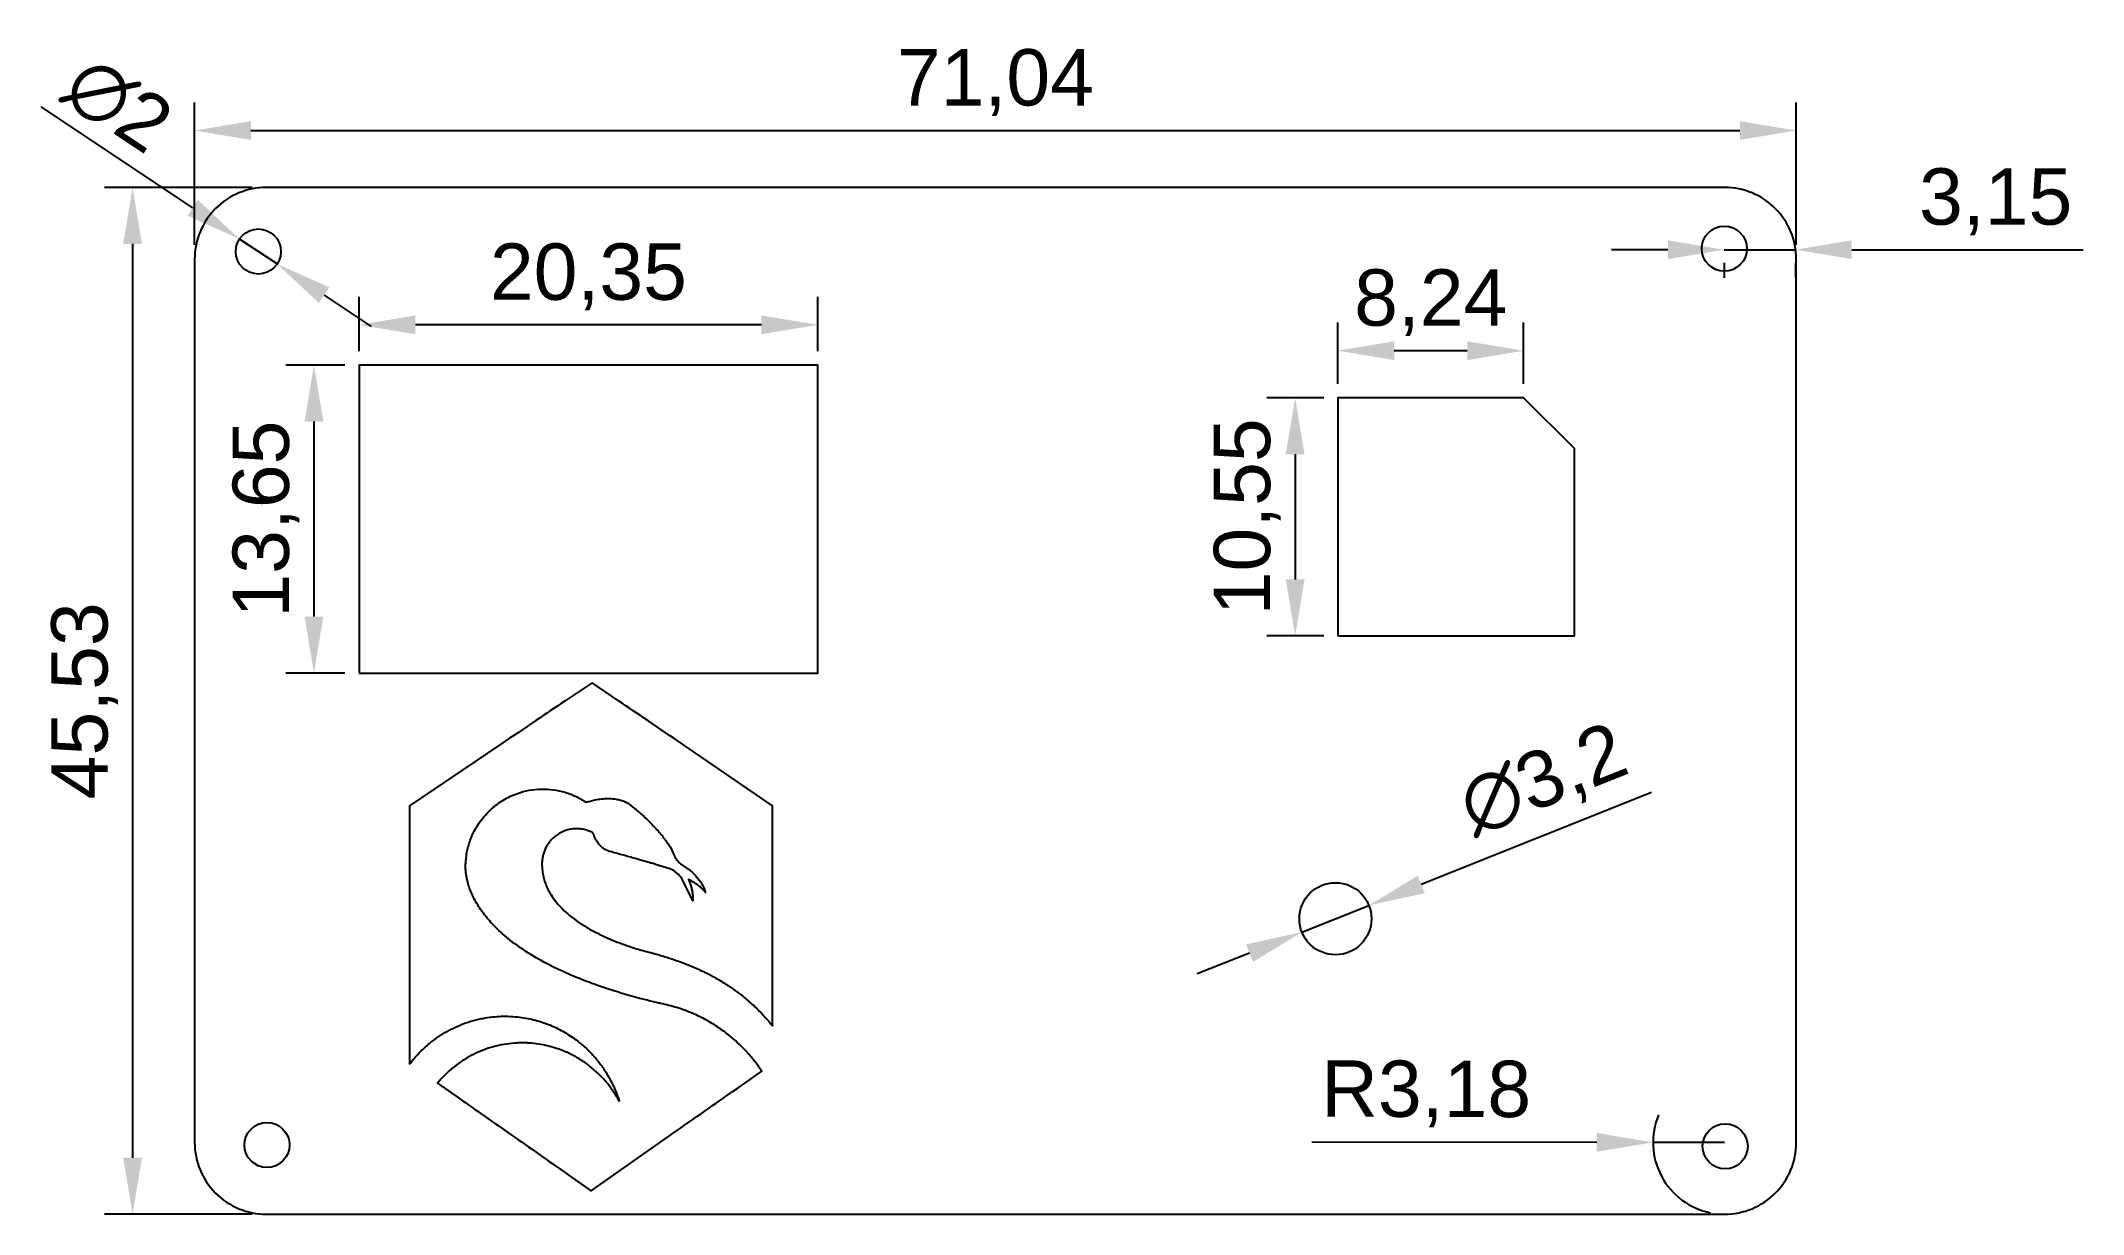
# Model space of a CAD drawing. Header units: millimetres. Extents: x 47.6 to 138.2, y 13.9 to 66.
import ezdxf

# ---------------------------------------------------------------- set-up
doc = ezdxf.new("R2010")
doc.units = ezdxf.units.MM
doc.layers.get('0').transparency = 0.7
doc.layers.get('Defpoints').update_dxf_attribs({"color": 10})
doc.styles.get("Standard").update_dxf_attribs({"font": 'arial.ttf'})
doc.dimstyles.new('ISO-25', dxfattribs={"dimtxt": 2.5, "dimasz": 2.5, "dimexe": 1.25, "dimexo": 0.625, "dimtad": 1, "dimtxsty": 'Standard', "dimcen": 2.5, "dimadec": 0, "dimazin": 0, "dimtfac": 1, "dimtmove": 0, "dimatfit": 3, "dimfxl": 1, "dimarcsym": 0})

# ---------------------------------------------------------------- blocks, each defined once
blk = doc.blocks.new('*D1')
at = {"color": 0, "lineweight": -2, "transparency": 16777216}
for p, q in [((54.45, 56.93), (54.45, 63.256)), ((125.49, 56.93), (125.49, 63.256)), ((56.95, 62.006), (122.99, 62.006))]:
    blk.add_line(p, q, dxfattribs=at)
at = {"color": 0, "transparency": 16777216}
for points in [[(56.95, 62.423), (56.95, 61.589), (54.45, 62.006)], [(122.99, 62.423), (122.99, 61.589), (125.49, 62.006)]]:
    blk.add_solid(points, dxfattribs=at)
at = {"layer": 'Defpoints', "color": 0, "transparency": 16777216}
for p in [(125.49, 62.006), (54.45, 56.305), (125.49, 56.305)]:
    blk.add_point(p, dxfattribs=at)
at = {"color": 0, "transparency": 16777216, "insert": (89.97, 64.133), "char_height": 2.5, "attachment_point": 5}
blk.add_mtext('71,04', dxfattribs=at)
blk = doc.blocks.new('*D2')
at = {"color": 0, "lineweight": -2, "transparency": 16777216}
for p, q in [((57, 59.48), (50.448, 59.48)), ((51.698, 56.98), (51.698, 16.45)), ((57, 13.95), (50.448, 13.95))]:
    blk.add_line(p, q, dxfattribs=at)
at = {"color": 0, "transparency": 16777216}
for points in [[(51.281, 56.98), (52.114, 56.98), (51.698, 59.48)], [(51.281, 16.45), (52.114, 16.45), (51.698, 13.95)]]:
    blk.add_solid(points, dxfattribs=at)
at = {"layer": 'Defpoints', "color": 0, "transparency": 16777216}
for p in [(57.625, 59.48), (51.698, 13.95), (57.625, 13.95)]:
    blk.add_point(p, dxfattribs=at)
at = {"color": 0, "transparency": 16777216, "insert": (49.57, 36.715), "char_height": 2.5, "attachment_point": 5, "rotation": 90}
blk.add_mtext('45,53', dxfattribs=at)
blk = doc.blocks.new('*D3')
at = {"color": 0, "lineweight": -2, "transparency": 16777216}
for p, q in [((47.629, 63.052), (54.362, 58.579)), ((58.11, 56.089), (56.444, 57.195)), ((60.192, 54.705), (62.275, 53.322))]:
    blk.add_line(p, q, dxfattribs=at)
at = {"color": 0, "transparency": 16777216}
for points in [[(54.592, 58.926), (54.131, 58.232), (56.444, 57.195)], [(60.423, 55.052), (59.962, 54.358), (58.11, 56.089)]]:
    blk.add_solid(points, dxfattribs=at)
at = {"layer": 'Defpoints', "color": 0, "transparency": 16777216}
for p in [(56.444, 57.195), (58.11, 56.089)]:
    blk.add_point(p, dxfattribs=at)
at = {"color": 0, "transparency": 16777216, "insert": (51.045, 63.149), "char_height": 2.5, "attachment_point": 5, "rotation": 326.40099}
blk.add_mtext('∅2', dxfattribs=at)
blk = doc.blocks.new('*D4')
at = {"color": 0, "lineweight": -2, "transparency": 16777216}
for p, q in [((61.741, 52.223), (61.741, 54.638)), ((82.091, 52.223), (82.091, 54.638)), ((79.591, 53.388), (64.241, 53.388))]:
    blk.add_line(p, q, dxfattribs=at)
at = {"color": 0, "transparency": 16777216}
for points in [[(64.241, 53.805), (64.241, 52.972), (61.741, 53.388)], [(79.591, 53.805), (79.591, 52.972), (82.091, 53.388)]]:
    blk.add_solid(points, dxfattribs=at)
at = {"layer": 'Defpoints', "color": 0, "transparency": 16777216}
for p in [(61.741, 53.388), (61.741, 51.598), (82.091, 51.598)]:
    blk.add_point(p, dxfattribs=at)
at = {"color": 0, "transparency": 16777216, "insert": (71.916, 55.516), "char_height": 2.5, "attachment_point": 5}
blk.add_mtext('20,35', dxfattribs=at)
blk = doc.blocks.new('*D5')
at = {"color": 0, "lineweight": -2, "transparency": 16777216}
for p, q in [((61.116, 51.598), (58.493, 51.598)), ((59.743, 49.098), (59.743, 40.448)), ((61.116, 37.948), (58.493, 37.948))]:
    blk.add_line(p, q, dxfattribs=at)
at = {"color": 0, "transparency": 16777216}
for points in [[(59.327, 49.098), (60.16, 49.098), (59.743, 51.598)], [(59.327, 40.448), (60.16, 40.448), (59.743, 37.948)]]:
    blk.add_solid(points, dxfattribs=at)
at = {"layer": 'Defpoints', "color": 0, "transparency": 16777216}
for p in [(61.741, 51.598), (59.743, 37.948), (61.741, 37.948)]:
    blk.add_point(p, dxfattribs=at)
at = {"color": 0, "transparency": 16777216, "insert": (57.616, 44.773), "char_height": 2.5, "attachment_point": 5, "rotation": 90}
blk.add_mtext('13,65', dxfattribs=at)
blk = doc.blocks.new('*D6')
at = {"color": 0, "lineweight": -2, "transparency": 16777216}
for p, q in [((104.535, 50.15), (102.015, 50.15)), ((103.265, 47.65), (103.265, 42.1)), ((104.535, 39.6), (102.015, 39.6))]:
    blk.add_line(p, q, dxfattribs=at)
at = {"color": 0, "transparency": 16777216}
for points in [[(102.848, 47.65), (103.681, 47.65), (103.265, 50.15)], [(102.848, 42.1), (103.681, 42.1), (103.265, 39.6)]]:
    blk.add_solid(points, dxfattribs=at)
at = {"layer": 'Defpoints', "color": 0, "transparency": 16777216}
for p in [(105.16, 50.15), (103.265, 39.6), (105.16, 39.6)]:
    blk.add_point(p, dxfattribs=at)
at = {"color": 0, "transparency": 16777216, "insert": (101.137, 44.875), "char_height": 2.5, "attachment_point": 5, "rotation": 90}
blk.add_mtext('10,55', dxfattribs=at)
blk = doc.blocks.new('*D7')
at = {"color": 0, "lineweight": -2, "transparency": 16777216}
for p, q in [((105.16, 50.775), (105.16, 53.492)), ((113.4, 50.775), (113.4, 53.492)), ((110.9, 52.242), (107.66, 52.242))]:
    blk.add_line(p, q, dxfattribs=at)
at = {"color": 0, "transparency": 16777216}
for points in [[(107.66, 52.658), (107.66, 51.825), (105.16, 52.242)], [(110.9, 52.658), (110.9, 51.825), (113.4, 52.242)]]:
    blk.add_solid(points, dxfattribs=at)
at = {"layer": 'Defpoints', "color": 0, "transparency": 16777216}
for p in [(105.16, 52.242), (105.16, 50.15), (113.4, 50.15)]:
    blk.add_point(p, dxfattribs=at)
at = {"color": 0, "transparency": 16777216, "insert": (109.28, 54.369), "char_height": 2.5, "attachment_point": 5}
blk.add_mtext('8,24', dxfattribs=at)
blk = doc.blocks.new('*D8')
at = {"color": 0, "lineweight": -2, "transparency": 16777216}
for p, q in [((119.801, 56.721), (117.301, 56.721)), ((122.301, 56.721), (125.456, 56.721)), ((127.956, 56.721), (138.217, 56.721)), ((122.301, 56.144), (122.301, 55.471)), ((125.456, 56.144), (125.456, 55.471))]:
    blk.add_line(p, q, dxfattribs=at)
at = {"color": 0, "transparency": 16777216}
for points in [[(119.801, 57.137), (119.801, 56.304), (122.301, 56.721)], [(127.956, 57.137), (127.956, 56.304), (125.456, 56.721)]]:
    blk.add_solid(points, dxfattribs=at)
at = {"layer": 'Defpoints', "color": 0, "transparency": 16777216}
for p in [(122.301, 56.769), (125.456, 56.769), (125.456, 56.721)]:
    blk.add_point(p, dxfattribs=at)
at = {"color": 0, "transparency": 16777216, "insert": (134.336, 58.848), "char_height": 2.5, "attachment_point": 5}
blk.add_mtext('3,15', dxfattribs=at)
blk = doc.blocks.new('*D9')
at = {"color": 0, "lineweight": -2, "transparency": 16777216}
for p, q in [((103.998, 17.162), (116.64, 17.136)), ((122.315, 17.125), (119.14, 17.131))]:
    blk.add_line(p, q, dxfattribs=at)
blk.add_arc((122.315, 17.125), 3.175, 157.3275, 258.7213, dxfattribs=at)
at = {"color": 0, "transparency": 16777216}
blk.add_solid([(116.641, 17.553), (116.639, 16.72), (119.14, 17.131)], dxfattribs=at)
at = {"layer": 'Defpoints', "color": 0, "transparency": 16777216}
for p in [(119.14, 17.131), (122.315, 17.125)]:
    blk.add_point(p, dxfattribs=at)
at = {"color": 0, "transparency": 16777216, "insert": (109.074, 19.279), "char_height": 2.5, "attachment_point": 5, "rotation": 359.8849}
blk.add_mtext('R3,18', dxfattribs=at)
blk = doc.blocks.new('*D10')
at = {"color": 0, "lineweight": -2, "transparency": 16777216}
for p, q in [((119.068, 32.653), (108.857, 28.572)), ((103.564, 26.456), (106.536, 27.644)), ((101.243, 25.528), (98.921, 24.6))]:
    blk.add_line(p, q, dxfattribs=at)
at = {"color": 0, "transparency": 16777216}
for points in [[(108.702, 28.959), (109.012, 28.185), (106.536, 27.644)], [(101.088, 25.915), (101.398, 25.141), (103.564, 26.456)]]:
    blk.add_solid(points, dxfattribs=at)
at = {"layer": 'Defpoints', "color": 0, "transparency": 16777216}
for p in [(106.536, 27.644), (103.564, 26.456)]:
    blk.add_point(p, dxfattribs=at)
at = {"color": 0, "transparency": 16777216, "insert": (114.318, 33.09), "char_height": 2.5, "attachment_point": 5, "rotation": 21.7869}
blk.add_mtext('∅3,2', dxfattribs=at)

msp = doc.modelspace()

# ---------------------------------------------------------------- linework, layer by layer
for points in [[(57.625, 13.95), (122.315, 13.95, 0.414214), (125.49, 17.125), (125.49, 56.305, 0.414214), (122.315, 59.48), (57.625, 59.48, 0.414214), (54.45, 56.305), (54.45, 17.125, 0.414214)], [(68.033, 34.792), (63.987, 32.064), (63.987, 26.343), (63.987, 20.623), (63.993, 20.619, 0.033452), (63.995, 20.618, 0.048118), (63.997, 20.617, 0.058996), (63.999, 20.617, 0.22318), (64, 20.617, 0.012528), (64.001, 20.619, 0.000083), (64.012, 20.632, 0.00033), (64.023, 20.647, 0.000211), (64.037, 20.665, -0.014999), (64.238, 20.91, -0.014785), (64.455, 21.144, -0.014756), (64.686, 21.364, -0.014793), (64.929, 21.571, -0.02048), (65.275, 21.826, -0.020322), (65.643, 22.053, -0.020336), (66.027, 22.249, -0.020577), (66.425, 22.413, -0.011575), (66.65, 22.489, -0.011397), (66.88, 22.554, -0.011371), (67.113, 22.61, -0.011391), (67.348, 22.655, -0.019418), (67.749, 22.706, -0.01907), (68.155, 22.726, -0.019055), (68.562, 22.715, -0.019316), (68.965, 22.674, -0.033569), (69.651, 22.528, -0.033512), (70.311, 22.293, -0.033437), (70.934, 21.97, -0.033084), (71.512, 21.567, -0.011778), (71.702, 21.407, -0.011443), (71.886, 21.237, -0.011461), (72.062, 21.059, -0.011911), (72.227, 20.875, -0.022645), (72.531, 20.486, -0.022963), (72.798, 20.072, -0.022958), (73.025, 19.635, -0.022613), (73.213, 19.177, -0.004198), (73.234, 19.117, -0.002199), (73.259, 19.041, -0.000146), (73.286, 18.959, -0.510617), (73.285, 18.958, -0.267976), (73.285, 18.958, -0.000464), (73.28, 18.966, -0.003178), (73.275, 18.975, -0.001939), (73.269, 18.985, 0.007331), (73.203, 19.103, 0.006494), (73.13, 19.224, 0.006489), (73.054, 19.343, 0.007288), (72.977, 19.455, 0.027311), (72.643, 19.88, 0.027242), (72.264, 20.267, 0.027309), (71.846, 20.61, 0.027765), (71.395, 20.903, 0.007518), (71.273, 20.97, 0.00681), (71.146, 21.036, 0.00684), (71.017, 21.098, 0.007797), (70.892, 21.154, 0.021327), (70.505, 21.301, 0.021494), (70.108, 21.413, 0.021489), (69.703, 21.492, 0.021296), (69.291, 21.535, 0.002675), (69.227, 21.539, 0.00487), (69.174, 21.541, 0.004202), (69.117, 21.542, 0.001491), (69.035, 21.543, 0.003752), (68.922, 21.544, 0.005846), (68.826, 21.542, 0.006096), (68.732, 21.538, 0.004624), (68.63, 21.532, 0.049255), (67.7, 21.372, 0.048995), (66.817, 21.033, 0.048791), (66.015, 20.528, 0.048021), (65.32, 19.874, 0.002566), (65.287, 19.837, 0.00272), (65.256, 19.799, 0.000532), (65.226, 19.764, 0.116465), (65.224, 19.76, 0.307144), (65.225, 19.758), (66.202, 19.074, 0.000105), (67.292, 18.31, 0.000058), (68.619, 17.381, -0.000004), (69.922, 16.469, -0.000007), (71.02, 15.7), (72.016, 15.003, -0.003708), (72.025, 14.997), (72.035, 14.99), (75.822, 17.641, 0.000004), (77.274, 18.657, 0.000007), (78.497, 19.513), (79.609, 20.292, 0.043697), (79.61, 20.292, 0.365836), (79.61, 20.296, 0.000198), (79.536, 20.4, 0.002588), (79.465, 20.5, 0.003913), (79.401, 20.586, 0.018784), (79.04, 21.031, 0.019859), (78.652, 21.44, 0.020035), (78.237, 21.813, 0.019911), (77.792, 22.153, 0.026371), (77.178, 22.537, 0.025696), (76.522, 22.858, 0.025714), (75.837, 23.11, 0.026498), (75.136, 23.288, -0.009689), (74.998, 23.318, -0.001763), (74.743, 23.38, -0.001991), (74.46, 23.451, -0.002481), (74.198, 23.519, -0.00803), (73.352, 23.757, -0.009084), (72.548, 24.014, -0.009501), (71.79, 24.288, -0.011033), (71.079, 24.578, -0.018344), (70.054, 25.068, -0.023287), (69.148, 25.598, -0.025304), (68.365, 26.165, -0.032262), (67.707, 26.768, -0.028126), (67.272, 27.276, -0.033959), (66.925, 27.8, -0.036342), (66.673, 28.332, -0.043727), (66.518, 28.863, -0.015915), (66.489, 29.036, -0.018008), (66.473, 29.203, -0.017533), (66.469, 29.375, -0.013679), (66.476, 29.562, -0.020091), (66.505, 29.846, -0.020412), (66.558, 30.125, -0.020479), (66.632, 30.397, -0.020544), (66.729, 30.663, -0.028081), (66.897, 31.013, -0.028042), (67.103, 31.343, -0.028011), (67.345, 31.648, -0.027871), (67.619, 31.924, -0.024683), (67.881, 32.137, -0.024554), (68.163, 32.324, -0.024575), (68.461, 32.482, -0.024828), (68.773, 32.609, -0.03969), (69.29, 32.746, -0.039168), (69.825, 32.8, -0.039164), (70.361, 32.77, -0.03966), (70.884, 32.657, -0.01809), (71.117, 32.578, -0.018167), (71.342, 32.482, -0.018088), (71.561, 32.37, -0.017569), (71.774, 32.241), (71.815, 32.214), (71.859, 32.228, -0.020681), (72.151, 32.306, -0.022287), (72.441, 32.357, -0.02333), (72.721, 32.38, -0.029107), (72.981, 32.375, -0.02804), (73.197, 32.345, -0.032685), (73.398, 32.293, -0.034434), (73.58, 32.218, -0.039309), (73.742, 32.121, -0.013266), (73.815, 32.066, -0.003373), (73.932, 31.972, -0.003533), (74.06, 31.866, -0.004362), (74.178, 31.766, -0.007648), (74.385, 31.579, -0.007698), (74.587, 31.387, -0.007841), (74.779, 31.192, -0.00878), (74.957, 30.999, -0.009434), (75.139, 30.787, -0.010496), (75.305, 30.576, -0.010965), (75.456, 30.368, -0.066366), (75.613, 30.086), (75.703, 29.881, -0.009988), (75.703, 29.881), (75.785, 29.738), (75.785, 29.738), (75.96, 29.524, 0.017547), (76.351, 29.247, -0.044603), (76.663, 28.973, -0.048661), (76.901, 28.67, -0.052023), (77.069, 28.332, -0.005708), (77.081, 28.299, -0.00412), (77.094, 28.261, -0.000558), (77.107, 28.223, -0.282995), (77.106, 28.22, -0.427486), (77.106, 28.22, -0.005205), (77.103, 28.223, -0.011425), (77.1, 28.227, -0.006771), (77.096, 28.232, 0.017689), (77.065, 28.27, 0.008445), (77.023, 28.317, 0.008267), (76.976, 28.365, 0.010348), (76.932, 28.408, 0.017251), (76.84, 28.486, 0.014329), (76.738, 28.564, 0.013747), (76.628, 28.638, 0.01268), (76.51, 28.708, 0.007274), (76.472, 28.729, 0.002897), (76.42, 28.756, 0.000259), (76.363, 28.785), (76.432, 28.593, -0.016987), (76.483, 28.418, -0.017284), (76.521, 28.244, -0.022932), (76.543, 28.083, -0.011418), (76.547, 28.021, -0.008039), (76.549, 27.952, -0.007415), (76.549, 27.888, -0.032747), (76.546, 27.85), (76.544, 27.84), (76.093, 28.772, 0.094363), (75.909, 29.008, 0.135096), (75.53, 29.265), (75.087, 29.401, -0.018516), (75.074, 29.404, -0.00347), (75.05, 29.411, -0.00371), (75.022, 29.419, -0.003387), (74.993, 29.429, 0.004838), (74.894, 29.46, 0.002439), (74.769, 29.498, 0.00184), (74.606, 29.546, 0.000771), (74.387, 29.609, 0.001037), (73.988, 29.722, 0.000489), (73.472, 29.866, 0.00018), (72.949, 30.012, 0.008909), (72.844, 30.039, -0.054253), (72.715, 30.086, -0.044419), (72.588, 30.162, -0.041197), (72.468, 30.266, -0.033757), (72.358, 30.394, -0.022546), (72.293, 30.49, -0.018528), (72.233, 30.597, -0.017966), (72.178, 30.712, -0.01774), (72.132, 30.832), (72.12, 30.866), (72.084, 30.884, 0.039288), (71.854, 30.976, 0.040515), (71.616, 31.029, 0.040524), (71.371, 31.044, 0.039338), (71.125, 31.019, 0.039581), (70.896, 30.959, 0.038582), (70.678, 30.863, 0.038492), (70.476, 30.734, 0.038981), (70.298, 30.576, 0.027838), (70.181, 30.441, 0.028602), (70.081, 30.295, 0.028668), (69.998, 30.139, 0.028261), (69.933, 29.973, 0.027583), (69.889, 29.806, 0.02815), (69.863, 29.636, 0.026451), (69.856, 29.455, 0.019391), (69.866, 29.254, 0.027555), (69.906, 28.98, 0.028048), (69.976, 28.714, 0.027592), (70.076, 28.454, 0.024874), (70.208, 28.196, 0.032805), (70.422, 27.874, 0.027302), (70.69, 27.562, 0.025607), (71.008, 27.261, 0.021314), (71.375, 26.974, 0.019943), (71.796, 26.697, 0.016524), (72.266, 26.436, 0.015588), (72.78, 26.192, 0.013246), (73.338, 25.965, 0.007345), (73.665, 25.848, 0.007056), (74, 25.738, 0.007028), (74.339, 25.638, 0.007136), (74.679, 25.548, -0.003343), (74.737, 25.533, -0.002432), (74.802, 25.515, -0.001818), (74.883, 25.493, -0.000716), (74.994, 25.461, -0.007669), (75.504, 25.307, -0.009701), (75.97, 25.148, -0.010225), (76.408, 24.979, -0.010641), (76.833, 24.794, -0.004608), (76.983, 24.723, -0.003822), (77.141, 24.645, -0.003835), (77.298, 24.565, -0.00477), (77.442, 24.489, -0.014495), (77.924, 24.207, -0.015325), (78.381, 23.903, -0.015498), (78.813, 23.574, -0.015623), (79.222, 23.221, -0.009462), (79.442, 23.011, -0.008937), (79.658, 22.789, -0.008964), (79.865, 22.56, -0.009681), (80.059, 22.33, 0.001742), (80.067, 22.319, 0.002841), (80.075, 22.311, 0.000418), (80.081, 22.303, 0.221374), (80.082, 22.302, 0.414165), (80.082, 22.303), (80.082, 23.736, 0.000027), (80.082, 25.312, 0.000016), (80.082, 27.183), (80.082, 32.064), (76.083, 34.791, 0.000005), (74.55, 35.837, 0.000008), (73.258, 36.717), (72.084, 37.518, 0.021795), (72.082, 37.519, 0.283232), (72.08, 37.519), (70.891, 36.719, 0.00008), (69.585, 35.838, 0.000048)]]:
    msp.add_lwpolyline(points, format="xyb", close=True)
for points in [[(61.741, 37.948), (82.091, 37.948), (82.091, 51.598), (61.741, 51.598)], [(105.16, 39.6), (115.65, 39.6), (115.65, 47.9), (113.4, 50.15), (105.16, 50.15)]]:
    msp.add_lwpolyline(points, close=True)
for centre, radius in [((57.277, 56.642), 1), ((122.301, 56.769), 1), ((105.05, 27.05), 1.6), ((57.658, 17.018), 1), ((122.337, 16.958), 1)]:
    msp.add_circle(centre, radius)

# ---------------------------------------------------------------- dimensions: what is measured, and where the dimension line sits
for p1, p2, picture, middle in [((58.11, 56.089), (56.444, 57.195), '*D3', (51.045, 63.149)), ((103.564, 26.456), (106.536, 27.644), '*D10', (114.318, 33.09))]:
    dim = msp.add_diameter_dim_2p(p1=p1, p2=p2, dimstyle='ISO-25')
    dim.commit()
    dim.dimension.update_dxf_attribs({"geometry": picture, "text_midpoint": middle})
for base, p1, p2, picture, middle in [((125.49, 62.006), (54.45, 56.305), (125.49, 56.305), '*D1', (89.97, 64.133)), ((125.4559, 56.7206), (122.301, 56.769), (125.4559, 56.769), '*D8', (134.3364, 58.848)), ((61.741, 53.388), (82.091, 51.598), (61.741, 51.598), '*D4', (71.916, 55.516)), ((105.16, 52.242), (113.4, 50.15), (105.16, 50.15), '*D7', (109.28, 54.369))]:
    dim = msp.add_linear_dim(base=base, p1=p1, p2=p2, dimstyle='ISO-25')
    dim.commit()
    dim.dimension.update_dxf_attribs({"geometry": picture, "text_midpoint": middle})
for base, p1, p2, picture, middle in [((51.698, 13.95), (57.625, 59.48), (57.625, 13.95), '*D2', (49.57, 36.715)), ((59.743, 37.948), (61.741, 51.598), (61.741, 37.948), '*D5', (57.616, 44.773)), ((103.265, 39.6), (105.16, 50.15), (105.16, 39.6), '*D6', (101.137, 44.875))]:
    dim = msp.add_linear_dim(base=base, p1=p1, p2=p2, angle=90, dimstyle='ISO-25')
    dim.commit()
    dim.dimension.update_dxf_attribs({"geometry": picture, "text_midpoint": middle})
dim = msp.add_radius_dim(center=(122.315, 17.125), mpoint=(119.14, 17.131), dimstyle='ISO-25')
dim.commit()
dim.dimension.update_dxf_attribs({"geometry": '*D9', "text_midpoint": (109.074, 19.279)})

doc.saveas('drawing.dxf')
